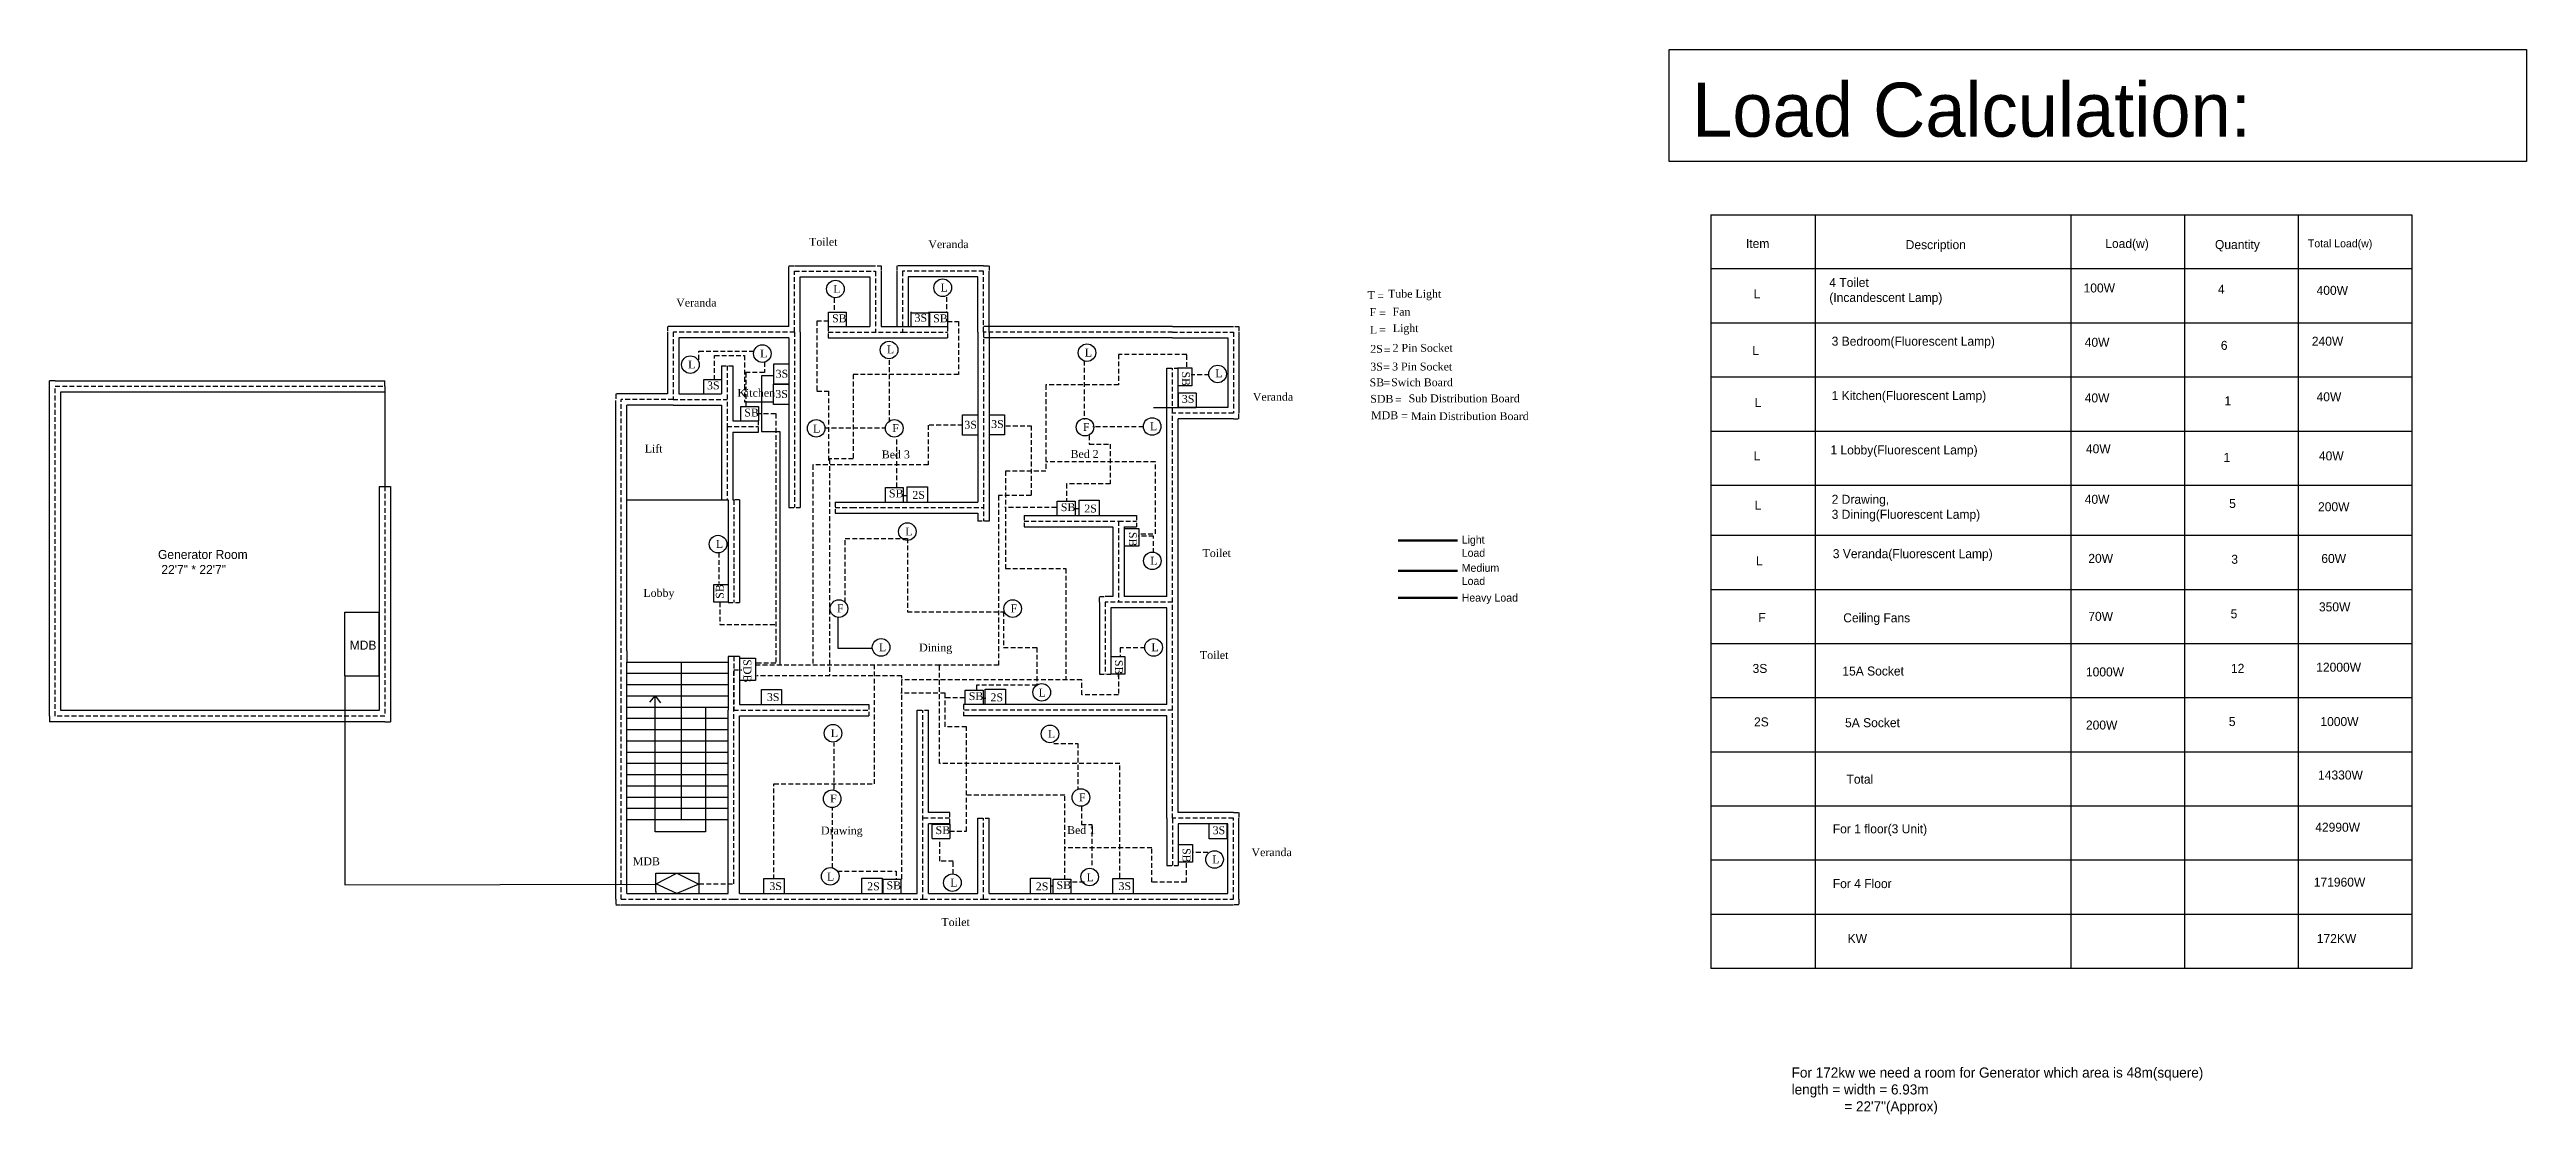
# Model space of a CAD drawing. Header units: inches. Extents: x -361 to 1840, y -434 to 513.
import ezdxf

# ---------------------------------------------------------------- set-up
doc = ezdxf.new("R2010")
doc.units = ezdxf.units.IN
doc.header["$LTSCALE"] = 17
doc.header["$MEASUREMENT"] = 0
doc.linetypes.add('ACAD_ISO03W100', pattern=[30, 12, -18])
doc.linetypes.add('HIDDEN', pattern=[0.375, 0.25, -0.125])
doc.layers.add('dim-8', color=7, linetype='Continuous', lineweight=15)

msp = doc.modelspace()

# ---------------------------------------------------------------- linework, layer by layer
for p, q in [((1115.3, 365.7), (1536.3, 365.7)), ((1115.3, 365.7), (1115.3, 317.6)), ((1208.1, 365.7), (1208.1, 317.6)), ((1435.3, 365.7), (1435.3, 317.6)), ((1536.3, 365.7), (1536.3, 317.6)), ((1536.3, 365.7), (1637.4, 365.7)), ((1637.4, 365.7), (1637.4, 317.6)), ((1637.4, 365.7), (1738.4, 365.7)), ((1738.4, 365.7), (1738.4, 317.6)), ((296, 266.5), (296, 315.5)), ((301, 320.5), (373, 320.5)), ((306, 310.5), (368, 310.5)), ((306, 261.5), (306, 310.5)), ((368, 310.5), (368, 266.5)), ((378, 315.5), (378, 266.5)), ((392, 315.5), (392, 266.5)), ((469, 320.5), (397, 320.5)), ((464, 310.5), (402, 310.5)), ((402, 310.5), (402, 266.5)), ((464, 261.5), (464, 310.5)), ((474, 261.5), (474, 315.5)), ((1536.3, 317.6), (1115.3, 317.6)), ((1115.3, 317.6), (1115.3, 125.2)), ((1208.1, 317.6), (1208.1, 125.2)), ((1637.4, 317.6), (1216.3, 317.6)), ((1738.4, 317.6), (1317.3, 317.6)), ((1435.3, 317.6), (1435.3, 125.2)), ((1536.3, 317.6), (1536.3, 125.2)), ((1637.4, 317.6), (1637.4, 125.2)), ((1738.4, 317.6), (1738.4, 125.2)), ((241, 266.5), (193, 266.5)), ((296, 266.5), (241, 266.5)), ((331, 266.5), (368, 266.5)), ((331.2, 266.2), (331.2, 279.1)), ((331.2, 279.1), (346.9, 279.1)), ((346.9, 279.1), (346.9, 266.2)), ((378, 266.5), (392, 266.5)), ((382.3, 266.6), (420.3, 266.6)), ((402, 266.5), (437, 266.5)), ((404.5, 266.8), (404.5, 279.6)), ((404.6, 278.5), (420.8, 278.5)), ((420.3, 279.6), (420.3, 266.8)), ((421.1, 266.2), (421.1, 279.1)), ((421.1, 279.1), (436.9, 279.1)), ((436.9, 279.1), (436.9, 266.2)), ((637, 266.5), (469, 266.5)), ((637, 266.5), (691, 266.5)), ((1536.3, 269.5), (1115.3, 269.5)), ((1637.4, 269.5), (1216.3, 269.5)), ((1738.4, 269.5), (1317.3, 269.5)), ((188, 261.5), (188, 206.5)), ((241, 256.5), (198, 256.5)), ((198, 256.5), (198, 206.5)), ((296, 256.5), (241, 256.5)), ((296, 256.5), (296, 105.5)), ((306, 261.5), (306, 105.5)), ((331, 256.5), (397, 256.5)), ((397, 256.5), (437, 256.5)), ((464, 261.5), (464, 110.5)), ((637, 256.5), (469, 256.5)), ((474, 261.5), (474, 93.5)), ((637, 256.5), (686, 256.5)), ((686, 256.5), (686, 194.5)), ((696, 261.5), (696, 189.5)), ((236, 231.5), (236, 206.5)), ((246, 231.5), (246, 182.5)), ((282.6, 215.3), (282.6, 233.3)), ((282.6, 233.3), (296.2, 233.3)), ((632, 189.5), (632, 229.5)), ((641.4, 229.6), (654.2, 229.6)), ((642, 194.5), (642, 229.5)), ((654.2, 229.6), (654.2, 213.8)), ((1536.3, 221.4), (1115.3, 221.4)), ((1637.4, 221.4), (1216.3, 221.4)), ((1738.4, 221.4), (1317.3, 221.4)), ((-361.2, 213.3), (-361.2, 218.3)), ((-356.2, 218.3), (-361.2, 218.3)), ((-361.2, -79.7), (-361.2, 213.3)), ((-356.2, 218.3), (-63.2, 218.3)), ((-351.2, -74.7), (-351.2, 208.3)), ((-351.2, 208.3), (-68.2, 208.3)), ((-68.2, 208.3), (-63.2, 208.3)), ((-63.2, 213.3), (-63.2, 218.3)), ((-63.2, 208.3), (-63.2, 123.6)), ((142, -74.5), (142, 200.8)), ((188, 206.5), (147, 206.5)), ((198, 206.5), (236, 206.5)), ((212.9, 206.6), (235.9, 206.6)), ((220.2, 206.6), (220.2, 219.5)), ((220.2, 219.5), (235.9, 219.5)), ((235.9, 219.5), (235.9, 206.6)), ((282.2, 197.3), (282.2, 215.2)), ((282.2, 215.2), (295.9, 215.2)), ((296.2, 215.3), (282.6, 215.3)), ((654.2, 213.8), (641.4, 213.8)), ((657.7, 207.3), (642, 207.3)), ((642.1, 194.7), (642.1, 207.5)), ((657.9, 207.5), (657.9, 194.7)), ((193, 196.5), (152, 196.5)), ((152, -21.7), (152, 196.5)), ((193, 196.5), (236, 196.5)), ((236, 196.5), (236, 177.5)), ((236, 177.5), (236, 112.3)), ((246, 182.5), (269, 182.5)), ((253.2, 182.5), (253.2, 195.3)), ((253.2, 195.3), (269, 195.3)), ((269, 195.3), (269, 182.5)), ((295.9, 197.3), (282.2, 197.3)), ((450.3, 170), (450.3, 187.9)), ((450.3, 187.9), (463.9, 187.9)), ((473.9, 188), (487.5, 188)), ((487.5, 188), (487.5, 170.1)), ((619.9, 194.5), (657.9, 194.5)), ((632, 93.5), (632, 189.5)), ((686, 194.5), (642, 194.5)), ((691, 184.5), (642, 184.5)), ((642, 93.5), (642, 184.5)), ((246, 172.5), (269, 172.5)), ((246, 172.5), (246, 112.3)), ((463.9, 170), (450.3, 170)), ((487.5, 170.1), (473.9, 170.1)), ((1536.3, 173.3), (1115.3, 173.3)), ((1637.4, 173.3), (1216.3, 173.3)), ((1738.4, 173.3), (1317.3, 173.3)), ((-68.2, 124.3), (-68.2, -74.7)), ((-68.2, 124.3), (-58.2, 124.3)), ((-58.2, 124.3), (-58.2, -79.7)), ((152, 112.3), (241, 112.3)), ((242, 112.3), (242, 55.5)), ((252, 112.3), (252, 55.5)), ((337, 110.5), (352, 110.5)), ((352, 110.5), (464, 110.5)), ((381.8, 110.6), (381.8, 123.4)), ((381.8, 123.4), (397.6, 123.4)), ((397.6, 123.4), (397.6, 110.6)), ((401.1, 110.4), (401.1, 124.1)), ((401.1, 124.1), (419, 124.1)), ((419, 124.1), (419, 110.4)), ((534.5, 98.5), (534.5, 111.3)), ((534.5, 111.3), (550.3, 111.3)), ((550.3, 111.3), (550.3, 98.5)), ((553.9, 98.3), (553.9, 112)), ((553.9, 112), (571.8, 112)), ((571.8, 112), (571.8, 98.3)), ((1115.3, 128.8), (1115.3, 80.7)), ((1536.3, 125.2), (1115.3, 125.2)), ((1208.1, 128.8), (1208.1, 80.7)), ((1637.4, 125.2), (1216.3, 125.2)), ((1738.4, 125.2), (1317.3, 125.2)), ((1435.3, 128.8), (1435.3, 80.7)), ((1536.3, 128.8), (1536.3, 80.7)), ((1637.4, 128.8), (1637.4, 80.7)), ((1738.4, 128.8), (1738.4, 80.7)), ((337, 100.5), (352, 100.5)), ((352, 100.5), (464, 100.5)), ((464, 100.5), (464, 93.5)), ((505, 98.5), (589, 98.5)), ((505, 88.5), (584, 88.5)), ((584, 88.5), (584, 26.5)), ((589, 98.5), (605, 98.5)), ((594, 88.5), (594, 26.5)), ((594, 88.5), (605, 88.5)), ((632, 26.5), (632, 93.5)), ((642, 21.5), (642, 93.5)), ((594.2, 87), (607, 87)), ((607, 71.2), (594.2, 71.2)), ((607, 87), (607, 71.2)), ((1536.3, 80.7), (1115.3, 80.7)), ((1115.3, 80.7), (1115.3, 32.6)), ((1208.1, 80.7), (1208.1, 32.6)), ((1637.4, 80.7), (1216.3, 80.7)), ((1738.4, 80.7), (1317.3, 80.7)), ((1435.3, 80.7), (1435.3, 32.6)), ((1536.3, 80.7), (1536.3, 32.6)), ((1637.4, 80.7), (1637.4, 32.6)), ((1738.4, 80.7), (1738.4, 32.6)), ((242, 55.5), (242, 21.3)), ((252, 55.5), (252, 21.3)), ((229.2, 21.4), (229.2, 37.1)), ((229.2, 37.1), (242, 37.1)), ((584, 26.5), (577, 26.5)), ((632, 26.5), (594, 26.5)), ((1536.3, 32.6), (1115.3, 32.6)), ((1115.3, 32.6), (1115.3, -256)), ((1208.1, 32.6), (1208.1, -256)), ((1637.4, 32.6), (1216.3, 32.6)), ((1738.4, 32.6), (1317.3, 32.6)), ((1435.3, 32.6), (1435.3, -256)), ((1536.3, 32.6), (1536.3, -256)), ((1637.4, 32.6), (1637.4, -256)), ((1738.4, 32.6), (1738.4, -256)), ((-98.7, -43.9), (-98.7, 12.6)), ((-98.7, 12.6), (-68.2, 12.6)), ((-68.2, -43.9), (-68.2, 12.6)), ((242, 21.4), (229.2, 21.4)), ((572, 21.5), (572, -42.5)), ((632, 16.5), (582, 16.5)), ((582, 16.5), (582, -42.5)), ((632, -69.5), (632, 16.5)), ((642, -74.5), (642, 21.5)), ((152, -21.7), (152, -31.7)), ((1536.3, -15.5), (1115.3, -15.5)), ((1637.4, -15.5), (1216.3, -15.5)), ((1738.4, -15.5), (1317.3, -15.5)), ((-98.7, -43.9), (-68.2, -43.9)), ((152, -74.5), (152, -31.7)), ((152, -31.7), (242, -31.7)), ((152, -41.7), (242, -41.7)), ((200.2, -31.7), (200.2, -171.7)), ((252, -26.7), (242, -26.7)), ((242, -26.7), (242, -31.7)), ((242, -31.7), (242, -74.5)), ((252, -26.7), (252, -69.5)), ((252, -28.3), (266.2, -28.3)), ((266.2, -28.3), (266.2, -48.1)), ((581.8, -26.7), (594.6, -26.7)), ((594.6, -42.4), (581.8, -42.4)), ((594.6, -26.7), (594.6, -42.4)), ((152, -51.7), (242, -51.7)), ((152, -61.7), (242, -61.7)), ((172.2, -67.5), (177.2, -61.7)), ((177.2, -182.7), (177.2, -61.7)), ((177.2, -61.7), (181.7, -68)), ((266.2, -48.1), (252, -48.1)), ((271.5, -69.5), (271.5, -56.1)), ((271.5, -56.1), (289.5, -56.1)), ((289.5, -56.1), (289.5, -69.5)), ((452.7, -69.5), (452.7, -56.6)), ((452.7, -56.6), (468.5, -56.6)), ((468.5, -56.6), (468.5, -69.5)), ((470.5, -69.5), (470.5, -55.9)), ((470.5, -55.9), (488.4, -55.9)), ((488.4, -55.9), (488.4, -69.5)), ((1536.3, -63.6), (1115.3, -63.6)), ((1637.4, -63.6), (1216.3, -63.6)), ((1738.4, -63.6), (1317.3, -63.6)), ((-361.2, -79.7), (-361.2, -84.7)), ((-356.2, -84.7), (-361.2, -84.7)), ((-63.2, -84.7), (-356.2, -84.7)), ((-68.2, -74.7), (-351.2, -74.7)), ((-63.2, -79.7), (-63.2, -79.7)), ((-63.2, -84.7), (-58.2, -84.7)), ((-58.2, -79.7), (-58.2, -84.7)), ((142, -242.5), (142, -74.5)), ((152, -71.7), (242, -71.7)), ((152, -237.5), (152, -74.5)), ((152, -81.7), (242, -81.7)), ((221.8, -71.7), (221.8, -182.7)), ((242, -237.5), (242, -74.5)), ((252, -69.5), (367, -69.5)), ((252, -237.5), (252, -79.5)), ((252, -79.5), (367, -79.5)), ((410, -237.5), (410, -74.5)), ((420, -165.5), (420, -74.5)), ((469, -69.5), (451, -69.5)), ((469, -79.5), (451, -79.5)), ((632, -69.5), (469, -69.5)), ((632, -79.5), (469, -79.5)), ((632, -170.5), (632, -79.5)), ((642, -165.5), (642, -74.5)), ((152, -91.7), (242, -91.7)), ((152, -101.7), (242, -101.7)), ((152, -111.7), (242, -111.7)), ((152, -121.7), (242, -121.7)), ((152, -131.7), (242, -131.7)), ((1536.3, -111.7), (1115.3, -111.7)), ((1637.4, -111.7), (1216.3, -111.7)), ((1738.4, -111.7), (1317.3, -111.7)), ((152, -141.7), (242, -141.7)), ((152, -151.7), (242, -151.7)), ((152, -161.7), (242, -161.7)), ((152, -171.7), (242, -171.7)), ((439, -165.5), (420, -165.5)), ((439, -175.5), (420, -175.5)), ((420, -237.5), (420, -175.5)), ((423.2, -188.6), (423.2, -175.8)), ((423.2, -175.8), (439, -175.8)), ((439, -175.8), (439, -188.6)), ((464, -237.5), (464, -170.5)), ((474, -237.5), (474, -170.5)), ((632, -170.5), (632, -212.5)), ((691, -165.5), (642, -165.5)), ((686, -175.5), (642, -175.5)), ((642, -175.5), (642, -212.5)), ((669.5, -188.7), (669.5, -175.9)), ((685.3, -175.9), (685.3, -188.7)), ((686, -237.5), (686, -175.5)), ((696, -242.5), (696, -170.5)), ((1536.3, -159.8), (1115.3, -159.8)), ((1637.4, -159.8), (1216.3, -159.8)), ((1738.4, -159.8), (1317.3, -159.8)), ((221.8, -182.7), (177.2, -182.7)), ((423.2, -188.6), (439, -188.6)), ((641.9, -193.9), (654.7, -193.9)), ((654.7, -193.9), (654.7, -209.6)), ((669.4, -188.6), (685.8, -188.6)), ((177.3, -229), (196.3, -219.3)), ((177.6, -235.7), (177.6, -219.3)), ((177.6, -219.3), (215.9, -219.3)), ((196.3, -219.3), (215.9, -229)), ((215.9, -219.3), (215.9, -237.5)), ((654.7, -209.6), (641.9, -209.6)), ((1536.3, -207.9), (1115.3, -207.9)), ((1637.4, -207.9), (1216.3, -207.9)), ((1738.4, -207.9), (1317.3, -207.9)), ((152, -237.5), (242, -237.5)), ((196.3, -237.5), (177.6, -228.8)), ((177.6, -235.7), (177.6, -235.7)), ((177.6, -235.7), (177.6, -237.5)), ((215.9, -229), (196.3, -237.5)), ((252, -237.5), (410, -237.5)), ((273.8, -237.5), (273.8, -224)), ((273.8, -224), (291.7, -224)), ((291.7, -224), (291.7, -237.5)), ((360.9, -237.4), (360.9, -223.8)), ((360.9, -223.8), (378.8, -223.8)), ((378.8, -223.8), (378.8, -237.4)), ((379.6, -237.6), (379.6, -224.8)), ((379.6, -224.8), (395.4, -224.8)), ((395.4, -224.8), (395.4, -237.6)), ((420, -237.5), (464, -237.5)), ((474, -237.5), (637, -237.5)), ((510.7, -237.5), (510.7, -223.9)), ((510.7, -223.9), (528.6, -223.9)), ((528.6, -223.9), (528.6, -237.5)), ((530.7, -237.5), (530.7, -224.6)), ((530.7, -224.6), (546.4, -224.6)), ((546.4, -224.6), (546.4, -237.5)), ((584, -237.5), (584, -224)), ((584, -224), (602, -224)), ((602, -224), (602, -237.5)), ((637, -237.5), (686, -237.5)), ((147, -247.5), (247, -247.5)), ((247, -247.5), (415, -247.5)), ((415, -247.5), (469, -247.5)), ((469, -247.5), (637, -247.5)), ((637, -247.5), (691, -247.5)), ((1536.3, -256), (1115.3, -256)), ((1115.3, -256), (1115.3, -304)), ((1208.1, -256), (1208.1, -304)), ((1637.4, -256), (1216.3, -256)), ((1738.4, -256), (1317.3, -256)), ((1435.3, -256), (1435.3, -304)), ((1536.3, -256), (1536.3, -304)), ((1637.4, -256), (1637.4, -304)), ((1738.4, -256), (1738.4, -304)), ((1536.3, -304), (1115.3, -304)), ((1637.4, -304), (1216.3, -304)), ((1738.4, -304), (1317.3, -304))]:
    msp.add_line(p, q)
at = {"linetype": 'HIDDEN'}
for p, q in [((296, 315.5), (296, 320.5)), ((296, 320.5), (301, 320.5)), ((301, 261.5), (301, 315.5)), ((301, 315.5), (373, 315.5)), ((368, 320.5), (378, 320.5)), ((373, 315.5), (373, 261.5)), ((378, 320.5), (378, 315.5)), ((397, 320.5), (392, 320.5)), ((392, 320.5), (392, 315.5)), ((469, 315.5), (397, 315.5)), ((397, 315.5), (397, 261.5)), ((402, 310.5), (402, 266.5)), ((469, 320.5), (474, 320.5)), ((469, 261.5), (469, 315.5)), ((474, 320.5), (474, 315.5)), ((193, 266.5), (188, 266.5)), ((188, 266.5), (188, 261.5)), ((331, 266.5), (368, 266.5)), ((331, 266.5), (368, 266.5)), ((331, 266.5), (331, 256.5)), ((378, 266.5), (392, 266.5)), ((378, 266.5), (392, 266.5)), ((402, 266.5), (437, 266.5)), ((437, 266.5), (437, 256.5)), ((686, 266.5), (696, 266.5)), ((696, 266.5), (696, 261.5)), ((241, 261.5), (193, 261.5)), ((193, 261.5), (193, 201.5)), ((301, 261.5), (241, 261.5)), ((301, 261.5), (301, 105.5)), ((331, 261.5), (397, 261.5)), ((397, 261.5), (437, 261.5)), ((637, 261.5), (469, 261.5)), ((469, 261.5), (469, 93.5)), ((637, 261.5), (691, 261.5)), ((691, 261.5), (691, 189.5)), ((696, 261.5), (696, 189.5)), ((696, 261.5), (696, 189.5)), ((696, 261.5), (696, 189.5)), ((236, 231.5), (246, 231.5)), ((241, 231.5), (241, 177.5)), ((632, 229.5), (642, 229.5)), ((637, 189.5), (637, 229.5)), ((-356.2, -79.7), (-356.2, 213.3)), ((-356.2, 213.3), (-63.2, 213.3)), ((147, 206.5), (142, 206.5)), ((142, 206.5), (142, 200.8)), ((147, 200.8), (147, 201.5)), ((193, 201.5), (147, 201.5)), ((147, -74.5), (147, 200.8)), ((193, 201.5), (241, 201.5)), ((241, 177.5), (269, 177.5)), ((241, 177.5), (241, 112.3)), ((269, 172.5), (269, 182.5)), ((691, 189.5), (637, 189.5)), ((637, 93.5), (637, 189.5)), ((691, 184.5), (696, 184.5)), ((696, 189.5), (696, 189.5)), ((696, 189.5), (696, 189.5)), ((696, 184.5), (696, 189.5)), ((-63.2, 124.3), (-63.2, -79.7)), ((241, 112.3), (242, 112.3)), ((252, 112.3), (246, 112.3)), ((246, 112.3), (247, 112.3)), ((247, 112.3), (247, 55.5)), ((337, 110.5), (337, 100.5)), ((296, 105.5), (306, 105.5)), ((337, 105.5), (352, 105.5)), ((352, 105.5), (469, 105.5)), ((474, 93.5), (464, 93.5)), ((505, 98.5), (505, 88.5)), ((505, 93.5), (589, 93.5)), ((589, 93.5), (589, 21.5)), ((589, 93.5), (605, 93.5)), ((605, 98.5), (605, 88.5)), ((637, 21.5), (637, 93.5)), ((247, 55.5), (247, 21.3)), ((572, 21.5), (572, 26.5)), ((572, 26.5), (577, 26.5)), ((242, 21.3), (252, 21.3)), ((637, 21.5), (577, 21.5)), ((577, 21.5), (577, -42.5)), ((637, -74.5), (637, 21.5)), ((247, -26.7), (247, -74.5)), ((572, -42.5), (582, -42.5)), ((-63.2, -79.7), (-356.2, -79.7)), ((147, -242.5), (147, -74.5)), ((247, -74.5), (367, -74.5)), ((367, -69.5), (367, -79.5)), ((410, -74.5), (420, -74.5)), ((415, -242.5), (415, -74.5)), ((451, -69.5), (451, -79.5)), ((469, -74.5), (451, -74.5)), ((637, -74.5), (469, -74.5)), ((637, -170.5), (637, -74.5)), ((439, -170.5), (415, -170.5)), ((439, -175.5), (439, -165.5)), ((464, -170.5), (474, -170.5)), ((469, -242.5), (469, -170.5)), ((691, -170.5), (637, -170.5)), ((637, -170.5), (637, -212.5)), ((691, -165.5), (696, -165.5)), ((691, -242.5), (691, -170.5)), ((696, -165.5), (696, -170.5)), ((632, -212.5), (642, -212.5)), ((142, -242.5), (142, -247.5)), ((142, -247.5), (147, -247.5)), ((147, -242.5), (247, -242.5)), ((247, -242.5), (415, -242.5)), ((415, -242.5), (415, -242.5)), ((415, -242.5), (469, -242.5)), ((469, -242.5), (637, -242.5)), ((637, -242.5), (691, -242.5)), ((696, -247.5), (691, -247.5)), ((696, -242.5), (696, -247.5))]:
    msp.add_line(p, q, dxfattribs=at)
at = {"color": 4, "linetype": 'HIDDEN'}
for p, q in [((336.1, 291.8), (336.1, 279.3)), ((435.9, 292.6), (435.9, 278.9)), ((274.2, 235), (274.2, 225.5)), ((401, 116.1), (397.6, 116.1)), ((531.4, -104), (552.9, -104)), ((378.9, -231.7), (379.8, -231.7)), ((530.5, -230.9), (529, -230.9))]:
    msp.add_line(p, q, dxfattribs=at)
at = {"color": 5, "linetype": 'HIDDEN'}
for p, q in [((331.2, 271.3), (320.9, 271.3)), ((320.9, 271.3), (320.9, 209)), ((436.8, 271), (446.7, 271)), ((446.7, 271), (446.7, 223.9)), ((229.9, 218.9), (229.9, 240.8)), ((229.9, 240.8), (256.5, 240.8)), ((256.5, 240.8), (256.5, 214.2)), ((446.7, 223.9), (353.2, 223.9)), ((353.2, 223.9), (353.2, 148.8)), ((649.5, 241.7), (589, 241.7)), ((589, 241.7), (589, 214.5)), ((649.5, 230.6), (649.5, 241.7)), ((256.5, 214.2), (256.5, 199.4)), ((320.9, 209), (331.2, 209)), ((331.2, 209), (331.2, 145.9)), ((589, 214.5), (524.4, 214.5)), ((524.4, 214.5), (524.4, 138)), ((267.1, 189.1), (284.2, 189.1)), ((284.2, 189.1), (284.2, -32.7)), ((450.3, 178.9), (419.7, 178.9)), ((419.7, 178.9), (419.7, 143.4)), ((488.7, 178.3), (511.2, 178.3)), ((511.2, 178.3), (511.2, 116.2)), ((419.7, 143.4), (317.1, 143.4)), ((317.1, 143.4), (317.1, -34.2)), ((353.2, 148.8), (332, 148.8)), ((332, 148.8), (332, -43.7)), ((524.4, 138), (488.6, 138)), ((488.6, 138), (488.6, 51.3)), ((621.7, 146.3), (524.4, 146.3)), ((621.7, 82.2), (621.7, 146.3)), ((511.2, 116.2), (482.3, 116.2)), ((482.3, 116.2), (482.3, -34.5)), ((533.7, 105.7), (487.8, 105.7)), ((608.9, 82.2), (621.7, 82.2)), ((488.6, 51.3), (542.2, 51.3)), ((542.2, 51.3), (542.2, -47.4)), ((234.5, 21.3), (234.5, 1.6)), ((234.5, 1.6), (285.1, 1.6)), ((429.8, -34.5), (265.2, -34.5)), ((284.2, -32.7), (267.1, -32.7)), ((396.2, -43.9), (267.4, -43.9)), ((372.1, -140), (372.1, -34.2)), ((396.2, -224.6), (396.2, -43.9)), ((429.8, -122), (429.8, -34.5)), ((482.3, -34.5), (429.8, -34.5)), ((588.9, -42.7), (588.9, -60.9)), ((434.8, -59.4), (395.5, -59.4)), ((556.2, -47.4), (395.9, -47.4)), ((452.2, -63.6), (434.7, -63.6)), ((434.8, -89.2), (434.8, -59.4)), ((556.2, -60.9), (556.2, -47.4)), ((588.9, -60.9), (556.2, -60.9)), ((453.8, -89.2), (434.8, -89.2)), ((453.8, -182), (453.8, -89.2)), ((590.1, -122), (429.8, -122)), ((590.1, -223.4), (590.1, -122)), ((282.7, -224.8), (282.7, -140)), ((282.7, -140), (372.1, -140)), ((541.2, -150.1), (453.1, -150.1)), ((541.2, -225.3), (541.2, -150.1)), ((438.9, -182), (453.8, -182)), ((618.5, -196.9), (540.6, -196.9)), ((618.5, -227.3), (618.5, -196.9)), ((649, -210.4), (649, -227.3)), ((649, -227.3), (618.5, -227.3))]:
    msp.add_line(p, q, dxfattribs=at)
at = {"color": 1, "linetype": 'HIDDEN'}
for p, q in [((216, 236.9), (216, 244.5)), ((216, 244.5), (265.3, 244.5)), ((274.2, 225.5), (257.7, 225.5)), ((257.7, 225.5), (257.7, 194)), ((385.2, 236.6), (385.2, 181.5)), ((558.4, 236.1), (558.4, 183.9)), ((669.6, 223.6), (653.6, 223.6)), ((327.5, 176.5), (381.7, 176.5)), ((611.1, 177.2), (566, 177.2)), ((391.7, 166), (391.7, 122.9)), ((562.9, 169.6), (562.9, 162)), ((562.9, 162), (581.6, 162)), ((581.6, 162), (581.6, 126.7)), ((581.6, 126.7), (542.8, 126.7)), ((542.8, 126.7), (542.8, 111.1)), ((553.9, 104.4), (550.3, 104.4)), ((346, 21.3), (346, 78.2)), ((346, 78.2), (401.3, 78.2)), ((401.3, 78.2), (401.3, 12.9)), ((620.1, 80.1), (606.4, 80.1)), ((620.1, 65.2), (620.1, 80.1)), ((233.6, 65.3), (233.6, 38)), ((401.3, 12.9), (486.7, 12.9)), ((486.7, 12.9), (486.7, -18.9)), ((486.7, -18.9), (516.3, -18.9)), ((516.3, -18.9), (516.3, -52.3)), ((612.6, -19), (590.5, -19)), ((590.5, -19), (590.5, -27)), ((516.3, -52.3), (462.7, -52.3)), ((462.7, -52.3), (462.7, -57.4)), ((470.9, -64.1), (468.4, -64.1)), ((336.1, -145.1), (336.1, -103.5)), ((552.9, -104), (552.9, -144.3)), ((334.6, -214.7), (334.6, -161.5)), ((556, -160), (556, -176.2)), ((430.2, -208.6), (430.2, -189.4)), ((556, -176.2), (565.2, -176.2)), ((565.2, -176.2), (565.2, -214.7)), ((339, -217.5), (391.2, -217.5)), ((391.2, -217.5), (391.2, -224.8)), ((442, -208.6), (430.2, -208.6)), ((442, -220), (442, -208.6)), ((668.4, -200.9), (654.6, -200.9)), ((558.6, -227.4), (545, -227.4))]:
    msp.add_line(p, q, dxfattribs=at)
at = {"color": 5}
for p, q in [((282.2, 222.5), (271.5, 222.5)), ((271.5, 222.5), (271.5, 199.9)), ((256.6, 199.6), (282.1, 199.6)), ((271.5, 199.5), (271.5, 173.2)), ((271.5, 173.2), (281.1, 173.2)), ((281.1, 173.2), (288, 173.2)), ((288, 173.2), (288, -34.7))]:
    msp.add_line(p, q, dxfattribs=at)
at = {"linetype": 'ACAD_ISO03W100'}
msp.add_line((-63.2, 213.3), (-63.2, 208.3), dxfattribs=at)
at = {"color": 1}
for p, q in [((339.6, -19.6), (339.6, 7.5)), ((369.4, -19.6), (339.6, -19.6))]:
    msp.add_line(p, q, dxfattribs=at)
at = {"color": 2}
for p, q in [((-98.7, -43.9), (-98.7, -229.6)), ((-98.7, -229.6), (177.3, -229))]:
    msp.add_line(p, q, dxfattribs=at)
at = {"color": 2, "linetype": 'HIDDEN'}
for p, q in [((246.9, -228.8), (246.9, -38.7)), ((246.9, -38.7), (254, -38.7)), ((588.9, -44.9), (588.9, -42.7)), ((216.2, -228.8), (246.9, -228.8))]:
    msp.add_line(p, q, dxfattribs=at)
at = {"color": 6}
msp.add_lwpolyline([(1078.4, 512.6), (1840.3, 512.6), (1840.3, 413.2), (1078.4, 413.2)], close=True, dxfattribs=at)
for centre in [(432.7, 300.9), (337.3, 299.8), (272.3, 242.4), (385, 245.6), (560.9, 243.2), (208.4, 232.6), (677, 224.3), (320.2, 176), (389.6, 176), (559.1, 177), (618.8, 177.6), (401.2, 84.2), (233, 73.1), (619, 58.2), (340.4, 15.8), (494.8, 15.8), (377.9, -18.7), (620.1, -18.7), (520.7, -58.6), (335.2, -95), (528, -95.6), (334.4, -153.2), (555.5, -152.1), (332.7, -222.1), (441.3, -227.8), (563.3, -222.7), (674.3, -207.2)]:
    msp.add_circle(centre, 7.81)
at = {"layer": 'dim-8', "color": 1, "linetype": 'ByBlock', "lineweight": 211}
msp.add_line((837.5, 76.4), (890.1, 76.4), dxfattribs=at)
at = {"layer": 'dim-8', "color": 5, "linetype": 'ByBlock', "lineweight": 211}
msp.add_line((837.5, 49.3), (890.1, 49.3), dxfattribs=at)
at = {"layer": 'dim-8', "color": 2, "linetype": 'ByBlock', "lineweight": 211}
msp.add_line((837.5, 25.3), (890.1, 25.3), dxfattribs=at)

# ---------------------------------------------------------------- texts
at = {"color": 3}
msp.add_text('Load Calculation:', height=48.058, dxfattribs=at).set_placement((1098.8, 435.1))
at = {"linetype": 'HIDDEN', "char_height": 7, "attachment_point": 1}
for s, insert in [('{\\fTimes New Roman|b0|i0|c0|p18;Toilet}', (313.9, 345.2)), ('{\\fTimes New Roman|b0|i0|c0|p18;Veranda}', (419.9, 343.1)), ('{\\fTimes New Roman|b0|i0|c0|p18;Veranda}', (195.8, 291.2)), ('{\\fTimes New Roman|b0|i0|c0|p18;Kitchen}', (250.2, 211)), ('{\\fTimes New Roman|b0|i0|c0|p18;Veranda}', (708.3, 207.5)), ('{\\fTimes New Roman|b0|i0|c0|p18;Lift}', (167.8, 161.5)), ('{\\fTimes New Roman|b0|i0|c0|p18;Bed 3}', (378.5, 156.3)), ('{\\fTimes New Roman|b0|i0|c0|p18;Bed 2}', (546.3, 156.7)), ('{\\fTimes New Roman|b0|i0|c0|p18;Toilet}', (663.6, 68.6)), ('{\\fTimes New Roman|b0|i0|c0|p18;Lobby}', (166.6, 33.2)), ('{\\fTimes New Roman|b0|i0|c0|p18;Dining}', (411.7, -15.3)), ('{\\fTimes New Roman|b0|i0|c0|p18;Toilet}', (661.3, -22)), ('{\\fTimes New Roman|b0|i0|c0|p18;Drawing }', (324.5, -177.9)), ('{\\fTimes New Roman|b0|i0|c0|p18;Bed 1}', (543.2, -177.5)), ('{\\fTimes New Roman|b0|i0|c0|p18;Veranda}', (707.1, -197.2)), ('{\\fTimes New Roman|b0|i0|c0|p18;Toilet}', (431.5, -259.3))]:
    msp.add_mtext(s, dxfattribs=dict(at, insert=insert))
at = {"color": 1, "char_height": 8, "attachment_point": 1}
for s, insert, width in [('Item', (1146.6, 344.2), 85.028), ('Description', (1288.6, 343.2), 188.236), ('Load(w)', (1466, 344.2), 76.376), ('Quantity', (1563.5, 343.3), 64.918), ('MDB', (-94.4, -12.7), 70.511)]:
    msp.add_mtext(s, dxfattribs=dict(at, insert=insert, width=width))
at = {"attachment_point": 1}
for s, insert, char_height, width in [('{\\C1;Total Load(w)}', (1646.1, 343.8), 7, 86.18), ('4 Toilet\\P(Incandescent Lamp)', (1220.7, 309.6), 8, 96.651), ('L', (1153.4, 299.4), 8, 74.725), ('100W', (1446.7, 304.7), 8, 74.639), ('4', (1566.1, 303.6), 8, 73.588), ('400W', (1653.8, 302.6), 8, 71.485), ('L', (1152.3, 249), 8, 74.725), ('3 Bedroom(Fluorescent Lamp)', (1222.8, 257.4), 8, 198.687), ('40W', (1447.7, 256.4), 8, 74.639), ('6', (1568.7, 253.7), 8, 49.409), ('240W', (1649.6, 257.4), 8, 73.588), ('L', (1154.4, 202.8), 8, 74.725), ('1 Kitchen(Fluorescent Lamp)', (1222.8, 209.1), 8, 195.534), ('40W', (1447.7, 207), 8, 68.332), ('1', (1571.9, 204.4), 8, 67.28), ('40W', (1653.8, 208), 8, 69.383), ('L', (1153.4, 155.5), 8, 74.725), ('1 Lobby(Fluorescent Lamp)', (1221.7, 160.8), 8, 195.534), ('40W', (1448.8, 161.8), 8, 75.69), ('1', (1571.1, 154.2), 8, 75.69), ('40W', (1655.9, 155.5), 8, 75.69), ('L', (1154.4, 111.6), 8, 74.725), ('2 Drawing,\\P3 Dining(Fluorescent Lamp)', (1222.8, 116.9), 8, 197.636), ('40W', (1447.7, 116.9), 8, 75.69), ('5', (1576.1, 113.2), 8, 68.332), ('200W', (1655.1, 110.3), 8, 76.742), ('3 Veranda(Fluorescent Lamp)', (1223.8, 68.6), 8, 188.175), ('L', (1155.5, 62.3), 8, 74.725), ('20W', (1450.9, 64.4), 8, 71.485), ('3', (1578, 63.6), 8, 70.434), ('60W', (1658, 64.3), 8, 73.588), ('F', (1157.6, 11.8), 8, 64.127), ('Ceiling Fans', (1233.1, 11.6), 8, 191.328), ('70W', (1450.9, 12.9), 8, 77.793), ('5', (1577.4, 15.2), 8, 64.127), ('350W', (1655.9, 21.3), 8, 67.28), ('3S', (1152.5, -33.4), 8, 48.827), ('15A Socket', (1232.3, -35.7), 8, 199.739), ('1000W', (1448.8, -36.5), 8, 73.588), ('12', (1577.7, -33.3), 8, 70.434), ('12000W', (1653.5, -32.3), 8, 71.485), ('2S', (1153.8, -80.9), 8, 54.105), ('5A Socket', (1234.7, -81.6), 8, 190.277), ('200W', (1448.8, -83.7), 8, 74.639), ('5', (1575.8, -80.6), 8, 72.537), ('1000W', (1657.2, -80.6), 8, 73.588), ('Total', (1236, -131.8), 8, 181.867), ('14330W', (1655.1, -128.1), 8, 77.793), ('For 1 floor(3 Unit)', (1223.8, -175.9), 8, 196.626), ('42990W', (1652.6, -174.5), 8, 69.941), ('For 4 Floor', (1223.8, -224.6), 8, 192.667), ('171960W', (1651.3, -223.3), 8, 71.26), ('KW', (1237, -273.4), 8, 117.448), ('172KW', (1654, -273.4), 8, 63.343), ('For 172kw we need a room for Generator which area is 48m(squere)\\Plength = width = 6.93m\\P              = 22\'7"(Approx)', (1187.2, -392), 9, 407.223)]:
    msp.add_mtext(s, dxfattribs=dict(at, insert=insert, char_height=char_height, width=width))
at = {"char_height": 7, "attachment_point": 1}
for s, insert in [('{\\fTimes New Roman|b0|i0|c0|p18;L}', (335.4, 303.4)), ('{\\fTimes New Roman|b0|i0|c0|p18;L}', (430.7, 304.5)), ('{\\fTimes New Roman|b0|i0|c0|p18;T}', (810.3, 297.9)), ('{\\fTimes New Roman|b0|i0|c0|p18;=}', (819, 297)), ('{\\fTimes New Roman|b0|i0|c0|p18;Tube Light}', (828.5, 299.1)), ('{\\fTimes New Roman|b0|i0|c0|p18;SB}', (334.3, 277.2)), ('{\\fTimes New Roman|b0|i0|c0|p18;3S}', (407.6, 277.7)), ('{\\fTimes New Roman|b0|i0|c0|p18;SB}', (424.2, 277.2)), ('{\\fTimes New Roman|b0|i0|c0|p18;F}', (812, 282.8)), ('{\\fTimes New Roman|b0|i0|c0|p18;L}', (812.3, 267)), ('{\\fTimes New Roman|b0|i0|c0|p18;=}', (820.6, 281.8)), ('{\\fTimes New Roman|b0|i0|c0|p18;=}', (820.6, 266.9)), ('{\\fTimes New Roman|b0|i0|c0|p18;Fan}', (832.5, 283.1)), ('{\\fTimes New Roman|b0|i0|c0|p18;Light}', (832.7, 268.5)), ('{\\fTimes New Roman|b0|i0|c0|p18;L}', (270.4, 246)), ('{\\fTimes New Roman|b0|i0|c0|p18;L}', (383, 249.6)), ('{\\fTimes New Roman|b0|i0|c0|p18;L}', (558.9, 246.8)), ('{\\fTimes New Roman|b0|i0|c0|p18;2S}', (812.7, 250.1)), ('{\\fTimes New Roman|b0|i0|c0|p18;=}', (824.7, 248.9)), ('{\\fTimes New Roman|b0|i0|c0|p18;2 Pin Socket}', (832.5, 251)), ('{\\fTimes New Roman|b0|i0|c0|p18;L}', (206.4, 236.2)), ('{\\fTimes New Roman|b0|i0|c0|p18;3S}', (284.2, 228)), ('{\\fTimes New Roman|b0|i0|c0|p18;L}', (675, 228.3)), ('{\\fTimes New Roman|b0|i0|c0|p18;SB}', (812.1, 220.3)), ('{\\fTimes New Roman|b0|i0|c0|p18;3S}', (812.7, 234.3)), ('{\\fTimes New Roman|b0|i0|c0|p18;=}', (824.2, 233.7)), ('{\\fTimes New Roman|b0|i0|c0|p18;Swich Board}', (831.2, 220.4)), ('{\\fTimes New Roman|b0|i0|c0|p18;3 Pin Socket}', (832.1, 234.4)), ('{\\fTimes New Roman|b0|i0|c0|p18;3S}', (223.2, 217.6)), ('{\\fTimes New Roman|b0|i0|c0|p18;3S}', (283.9, 210)), ('{\\fTimes New Roman|b0|i0|c0|p18;3S}', (645.2, 205.6)), ('{\\fTimes New Roman|b0|i0|c0|p18;SDB}', (812.7, 205.7)), ('{\\fTimes New Roman|b0|i0|c0|p18;=}', (824.4, 219.8)), ('{\\fTimes New Roman|b0|i0|c0|p18;=}', (834.6, 204.7)), ('{\\fTimes New Roman|b0|i0|c0|p18;Sub Distribution Board}', (846.8, 206.1)), ('{\\fTimes New Roman|b0|i0|c0|p18;SB}', (256.3, 193.5)), ('{\\fTimes New Roman|b0|i0|c0|p18;L}', (317.4, 179.2)), ('{\\fTimes New Roman|b0|i0|c0|p18;F}', (387.8, 179.7)), ('{\\fTimes New Roman|b0|i0|c0|p18;3S}', (451.9, 182.7)), ('{\\fTimes New Roman|b0|i0|c0|p18;3S}', (475.7, 183.3)), ('{\\fTimes New Roman|b0|i0|c0|p18;F}', (557.3, 180.7)), ('{\\fTimes New Roman|b0|i0|c0|p18;L}', (616.8, 181.2)), ('{\\fTimes New Roman|b0|i0|c0|p18;MDB}', (813.4, 191.1)), ('{\\fTimes New Roman|b0|i0|c0|p18;=}', (840.2, 190.4)), ('{\\fTimes New Roman|b0|i0|c0|p18;Main Distribution Board}', (848.9, 190.3)), ('{\\fTimes New Roman|b0|i0|c0|p18;SB}', (384.9, 121.6)), ('{\\fTimes New Roman|b0|i0|c0|p18;2S}', (405.7, 120.3)), ('{\\fTimes New Roman|b0|i0|c0|p18;SB}', (537.6, 109.4)), ('{\\fTimes New Roman|b0|i0|c0|p18;2S}', (558.5, 108.2)), ('{\\fTimes New Roman|b0|i0|c0|p18;L}', (231, 76.7)), ('{\\fTimes New Roman|b0|i0|c0|p18;L}', (399.3, 87.8)), ('{\\fTimes New Roman|b0|i0|c0|p18;L}', (617.1, 61.8)), ('{\\fTimes New Roman|b0|i0|c0|p18;F}', (338.6, 19.5)), ('{\\fTimes New Roman|b0|i0|c0|p18;F}', (493, 19.5)), ('{\\fTimes New Roman|b0|i0|c0|p18;L}', (376, -15.1)), ('{\\fTimes New Roman|b0|i0|c0|p18;L}', (618.2, -15.1)), ('{\\fTimes New Roman|b0|i0|c0|p18;3S}', (276.4, -59.3)), ('{\\fTimes New Roman|b0|i0|c0|p18;SB}', (455.8, -58.5)), ('{\\fTimes New Roman|b0|i0|c0|p18;2S}', (475.1, -59.6)), ('{\\fTimes New Roman|b0|i0|c0|p18;L}', (517.9, -55.4)), ('{\\fTimes New Roman|b0|i0|c0|p18;L}', (333.2, -91.4)), ('{\\fTimes New Roman|b0|i0|c0|p18;L}', (526.1, -92)), ('{\\fTimes New Roman|b0|i0|c0|p18;F}', (332.6, -149.5)), ('{\\fTimes New Roman|b0|i0|c0|p18;F}', (553.7, -148.4)), ('{\\fTimes New Roman|b0|i0|c0|p18;SB}', (426.3, -177.6)), ('{\\fTimes New Roman|b0|i0|c0|p18;3S}', (672.6, -177.7)), ('{\\fTimes New Roman|b0|i0|c0|p18;\\C1;MDB}', (157.2, -205.3)), ('{\\fTimes New Roman|b0|i0|c0|p18;L}', (329.8, -218.9)), ('{\\fTimes New Roman|b0|i0|c0|p18;L}', (560.5, -219.5)), ('{\\fTimes New Roman|b0|i0|c0|p18;L}', (672.3, -203.6)), ('{\\fTimes New Roman|b0|i0|c0|p18;3S}', (278.6, -227.3)), ('{\\fTimes New Roman|b0|i0|c0|p18;2S}', (365.5, -227.5)), ('{\\fTimes New Roman|b0|i0|c0|p18;SB}', (382.7, -226.7)), ('{\\fTimes New Roman|b0|i0|c0|p18;L}', (439.4, -224.2)), ('{\\fTimes New Roman|b0|i0|c0|p18;2S}', (515.4, -227.6)), ('{\\fTimes New Roman|b0|i0|c0|p18;SB}', (533.8, -226.5)), ('{\\fTimes New Roman|b0|i0|c0|p18;3S}', (588.9, -227.3))]:
    msp.add_mtext(s, dxfattribs=dict(at, insert=insert))
for s, insert, rotation in [('{\\fTimes New Roman|b0|i0|c0|p18;SB}', (652.3, 226.5), 270), ('{\\fTimes New Roman|b0|i0|c0|p18;SB}', (605.2, 83.9), 270), ('{\\fTimes New Roman|b0|i0|c0|p18;SB}', (231, 24.5), 90), ('{\\fTimes New Roman|b0|i0|c0|p18;SDB}', (262.6, -29.3), 270), ('{\\fTimes New Roman|b0|i0|c0|p18;SB}', (592.8, -29.8), 270), ('{\\fTimes New Roman|b0|i0|c0|p18;SB}', (652.9, -197), 270)]:
    msp.add_mtext(s, dxfattribs=dict(at, insert=insert, rotation=rotation))
at = {"color": 6, "insert": (-264.8, 67.9), "char_height": 8, "width": 138.078, "attachment_point": 1}
msp.add_mtext('{\\C256;Generator Room\\P 22\'7" * 22\'7"}', dxfattribs=at)
at = {"layer": 'dim-8', "color": 1, "linetype": 'ByBlock', "lineweight": 211, "insert": (894, 80.5), "char_height": 7, "width": 35.603, "attachment_point": 1}
msp.add_mtext('Light Load', dxfattribs=at)
at = {"layer": 'dim-8', "color": 5, "linetype": 'ByBlock', "lineweight": 211, "insert": (894, 55.5), "char_height": 7, "width": 47.662, "attachment_point": 1}
msp.add_mtext('Medium Load', dxfattribs=at)
at = {"layer": 'dim-8', "color": 2, "linetype": 'ByBlock', "lineweight": 211, "insert": (894, 29), "char_height": 7, "width": 52.543, "attachment_point": 1}
msp.add_mtext('Heavy Load', dxfattribs=at)

doc.saveas('drawing.dxf')
